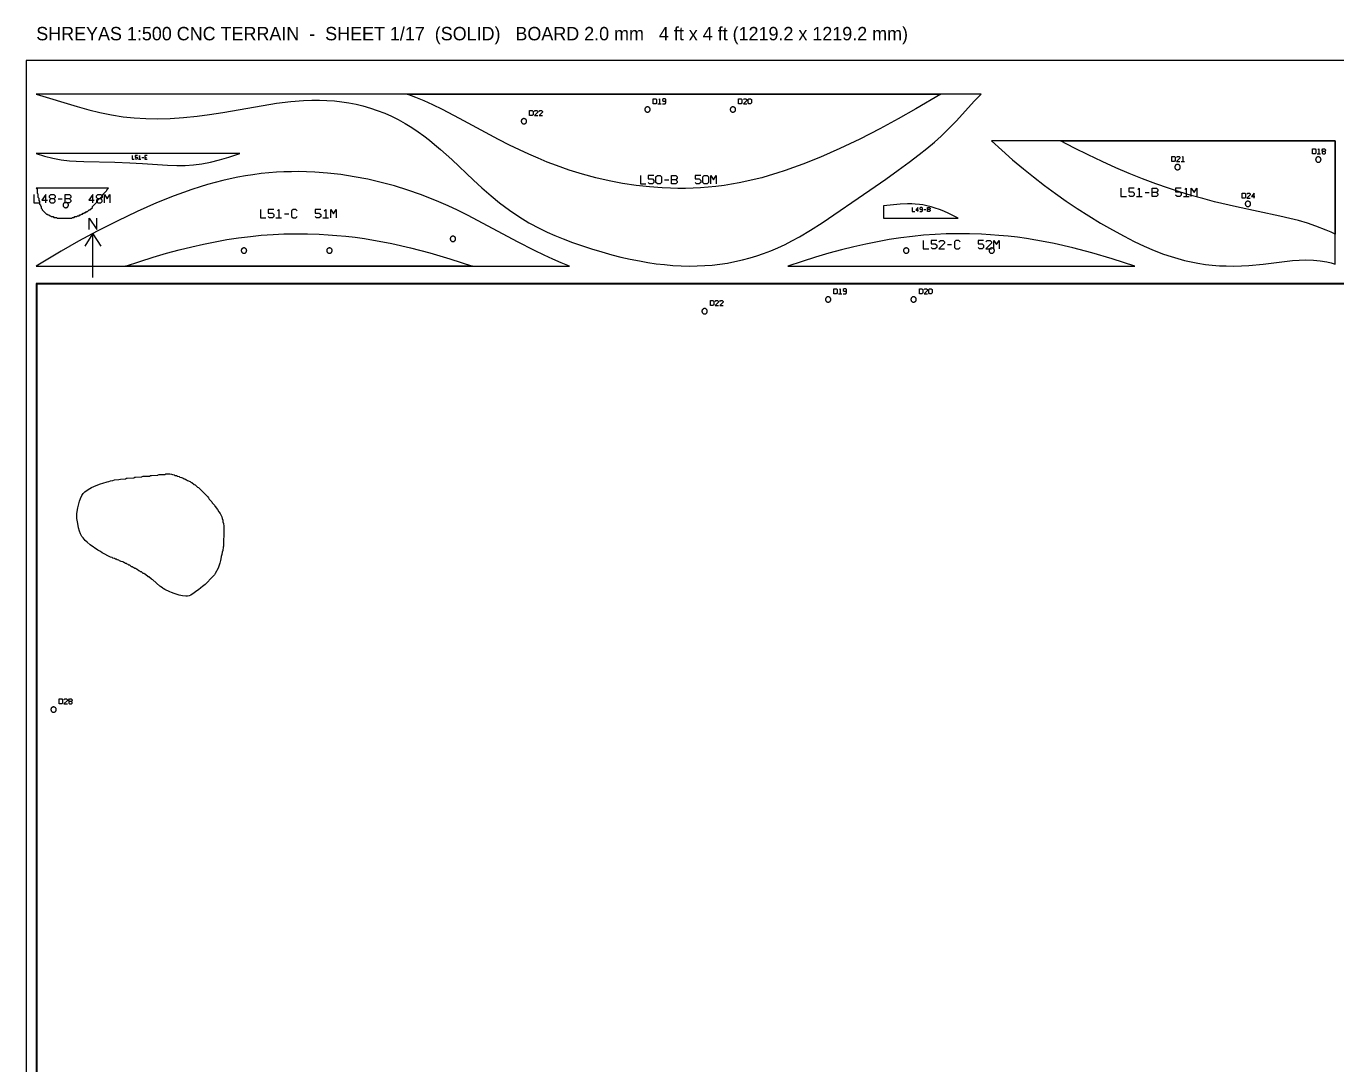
# Model space of a CAD drawing. Header units: millimetres. Extents: x 0 to 1219, y 0 to 1240.
# Drawn here: x 0 to 782, y 620 to 1240 of the extents above; entities that cross this region are included whole.
import ezdxf

# ---------------------------------------------------------------- set-up
doc = ezdxf.new("R2010")
doc.units = ezdxf.units.MM
for name, color, linetype in [('CUT_DOWEL_3.2', 2, 'Continuous'), ('CUT_OUTER', 1, 'Continuous'), ('ENGRAVE_NEXT', 3, 'Continuous'), ('ENGRAVE_NORTH', 2, 'Continuous'), ('ENGRAVE_TEXT', 2, 'Continuous'), ('NOTES', 7, 'Continuous'), ('SHEET_EDGE', 7, 'Continuous')]:
    doc.layers.add(name, color=color, linetype=linetype)

msp = doc.modelspace()

# ---------------------------------------------------------------- linework, layer by layer
at = {"layer": 'CUT_DOWEL_3.2'}
for points in [[(372.34, 1189.91), (372.33, 1190.12), (372.29, 1190.33), (372.22, 1190.52), (372.13, 1190.71), (372.01, 1190.89), (371.88, 1191.04), (371.72, 1191.18), (371.54, 1191.3), (371.36, 1191.39), (371.16, 1191.46), (370.95, 1191.5), (370.74, 1191.51), (370.54, 1191.5), (370.33, 1191.46), (370.13, 1191.39), (369.94, 1191.3), (369.77, 1191.18), (369.61, 1191.04), (369.48, 1190.89), (369.36, 1190.71), (369.27, 1190.52), (369.2, 1190.33), (369.16, 1190.12), (369.14, 1189.91), (369.16, 1189.7), (369.2, 1189.5), (369.27, 1189.3), (369.36, 1189.11), (369.48, 1188.94), (369.61, 1188.78), (369.77, 1188.64), (369.94, 1188.53), (370.13, 1188.43), (370.33, 1188.37), (370.54, 1188.33), (370.74, 1188.31), (370.95, 1188.33), (371.16, 1188.37), (371.36, 1188.43), (371.54, 1188.53), (371.72, 1188.64), (371.88, 1188.78), (372.01, 1188.94), (372.13, 1189.11), (372.22, 1189.3), (372.29, 1189.5), (372.33, 1189.7), (372.34, 1189.91)], [(423.34, 1189.91), (423.33, 1190.12), (423.29, 1190.33), (423.22, 1190.52), (423.13, 1190.71), (423.01, 1190.89), (422.88, 1191.04), (422.72, 1191.18), (422.54, 1191.3), (422.36, 1191.39), (422.16, 1191.46), (421.95, 1191.5), (421.74, 1191.51), (421.54, 1191.5), (421.33, 1191.46), (421.13, 1191.39), (420.94, 1191.3), (420.77, 1191.18), (420.61, 1191.04), (420.48, 1190.89), (420.36, 1190.71), (420.27, 1190.52), (420.2, 1190.33), (420.16, 1190.12), (420.14, 1189.91), (420.16, 1189.7), (420.2, 1189.5), (420.27, 1189.3), (420.36, 1189.11), (420.48, 1188.94), (420.61, 1188.78), (420.77, 1188.64), (420.94, 1188.53), (421.13, 1188.43), (421.33, 1188.37), (421.54, 1188.33), (421.74, 1188.31), (421.95, 1188.33), (422.16, 1188.37), (422.36, 1188.43), (422.54, 1188.53), (422.72, 1188.64), (422.88, 1188.78), (423.01, 1188.94), (423.13, 1189.11), (423.22, 1189.3), (423.29, 1189.5), (423.33, 1189.7), (423.34, 1189.91)], [(298.63, 1182.9), (298.62, 1183.11), (298.58, 1183.31), (298.51, 1183.51), (298.42, 1183.7), (298.3, 1183.87), (298.16, 1184.03), (298, 1184.17), (297.83, 1184.28), (297.64, 1184.38), (297.44, 1184.44), (297.24, 1184.48), (297.03, 1184.5), (296.82, 1184.48), (296.62, 1184.44), (296.42, 1184.38), (296.23, 1184.28), (296.06, 1184.17), (295.9, 1184.03), (295.76, 1183.87), (295.64, 1183.7), (295.55, 1183.51), (295.48, 1183.31), (295.44, 1183.11), (295.43, 1182.9), (295.44, 1182.69), (295.48, 1182.48), (295.55, 1182.29), (295.64, 1182.1), (295.76, 1181.92), (295.9, 1181.77), (296.06, 1181.63), (296.23, 1181.51), (296.42, 1181.42), (296.62, 1181.35), (296.82, 1181.31), (297.03, 1181.3), (297.24, 1181.31), (297.44, 1181.35), (297.64, 1181.42), (297.83, 1181.51), (298, 1181.63), (298.16, 1181.77), (298.3, 1181.92), (298.42, 1182.1), (298.51, 1182.29), (298.58, 1182.48), (298.62, 1182.69), (298.63, 1182.9)], [(771.06, 1161.64), (770.85, 1161.63), (770.65, 1161.59), (770.45, 1161.52), (770.26, 1161.43), (770.09, 1161.31), (769.93, 1161.18), (769.79, 1161.02), (769.68, 1160.84), (769.58, 1160.66), (769.52, 1160.46), (769.48, 1160.25), (769.46, 1160.04), (769.48, 1159.84), (769.52, 1159.63), (769.58, 1159.43), (769.68, 1159.24), (769.79, 1159.07), (769.93, 1158.91), (770.09, 1158.77), (770.26, 1158.66), (770.45, 1158.57), (770.65, 1158.5), (770.85, 1158.46), (771.06, 1158.44), (771.27, 1158.46), (771.48, 1158.5), (771.68, 1158.57), (771.86, 1158.66), (772.04, 1158.77), (772.19, 1158.91), (772.33, 1159.07), (772.45, 1159.24), (772.54, 1159.43), (772.61, 1159.63), (772.65, 1159.84), (772.66, 1160.04), (772.65, 1160.25), (772.61, 1160.46), (772.54, 1160.66), (772.45, 1160.84), (772.33, 1161.02), (772.19, 1161.18), (772.04, 1161.31), (771.86, 1161.43), (771.68, 1161.52), (771.48, 1161.59), (771.27, 1161.63), (771.06, 1161.64)], [(687.06, 1157.14), (686.85, 1157.12), (686.65, 1157.08), (686.45, 1157.02), (686.26, 1156.92), (686.09, 1156.81), (685.93, 1156.67), (685.79, 1156.51), (685.68, 1156.34), (685.58, 1156.15), (685.52, 1155.95), (685.48, 1155.75), (685.46, 1155.54), (685.48, 1155.33), (685.52, 1155.12), (685.58, 1154.93), (685.68, 1154.74), (685.79, 1154.56), (685.93, 1154.41), (686.09, 1154.27), (686.26, 1154.15), (686.45, 1154.06), (686.65, 1153.99), (686.85, 1153.95), (687.06, 1153.94), (687.27, 1153.95), (687.48, 1153.99), (687.68, 1154.06), (687.86, 1154.15), (688.04, 1154.27), (688.19, 1154.41), (688.33, 1154.56), (688.45, 1154.74), (688.54, 1154.93), (688.61, 1155.12), (688.65, 1155.33), (688.66, 1155.54), (688.65, 1155.75), (688.61, 1155.95), (688.54, 1156.15), (688.45, 1156.34), (688.33, 1156.51), (688.19, 1156.67), (688.04, 1156.81), (687.86, 1156.92), (687.68, 1157.02), (687.48, 1157.08), (687.27, 1157.12), (687.06, 1157.14)], [(23.57, 1131.32), (23.78, 1131.33), (23.99, 1131.37), (24.18, 1131.44), (24.37, 1131.53), (24.55, 1131.65), (24.7, 1131.79), (24.84, 1131.94), (24.96, 1132.12), (25.05, 1132.3), (25.12, 1132.5), (25.16, 1132.71), (25.17, 1132.92), (25.16, 1133.13), (25.12, 1133.33), (25.05, 1133.53), (24.96, 1133.72), (24.84, 1133.89), (24.7, 1134.05), (24.55, 1134.19), (24.37, 1134.3), (24.18, 1134.4), (23.99, 1134.46), (23.78, 1134.5), (23.57, 1134.52), (23.36, 1134.5), (23.16, 1134.46), (22.96, 1134.4), (22.77, 1134.3), (22.6, 1134.19), (22.44, 1134.05), (22.3, 1133.89), (22.19, 1133.72), (22.09, 1133.53), (22.03, 1133.33), (21.99, 1133.13), (21.97, 1132.92), (21.99, 1132.71), (22.03, 1132.5), (22.09, 1132.3), (22.19, 1132.12), (22.3, 1131.94), (22.44, 1131.79), (22.6, 1131.65), (22.77, 1131.53), (22.96, 1131.44), (23.16, 1131.37), (23.36, 1131.33), (23.57, 1131.32)], [(729.06, 1135.2), (728.85, 1135.19), (728.65, 1135.15), (728.45, 1135.08), (728.26, 1134.99), (728.09, 1134.87), (727.93, 1134.73), (727.79, 1134.57), (727.68, 1134.4), (727.58, 1134.21), (727.52, 1134.01), (727.48, 1133.81), (727.46, 1133.6), (727.48, 1133.39), (727.52, 1133.19), (727.58, 1132.99), (727.68, 1132.8), (727.79, 1132.63), (727.93, 1132.47), (728.09, 1132.33), (728.26, 1132.21), (728.45, 1132.12), (728.65, 1132.06), (728.85, 1132.01), (729.06, 1132), (729.27, 1132.01), (729.48, 1132.06), (729.68, 1132.12), (729.86, 1132.21), (730.04, 1132.33), (730.19, 1132.47), (730.33, 1132.63), (730.45, 1132.8), (730.54, 1132.99), (730.61, 1133.19), (730.65, 1133.39), (730.66, 1133.6), (730.65, 1133.81), (730.61, 1134.01), (730.54, 1134.21), (730.45, 1134.4), (730.33, 1134.57), (730.19, 1134.73), (730.04, 1134.87), (729.86, 1134.99), (729.68, 1135.08), (729.48, 1135.15), (729.27, 1135.19), (729.06, 1135.2)], [(253.07, 1112.72), (253.09, 1112.51), (253.13, 1112.3), (253.2, 1112.1), (253.29, 1111.92), (253.4, 1111.74), (253.54, 1111.59), (253.7, 1111.45), (253.87, 1111.33), (254.06, 1111.24), (254.26, 1111.17), (254.46, 1111.13), (254.67, 1111.12), (254.88, 1111.13), (255.09, 1111.17), (255.29, 1111.24), (255.47, 1111.33), (255.65, 1111.45), (255.8, 1111.59), (255.94, 1111.74), (256.06, 1111.92), (256.15, 1112.1), (256.22, 1112.3), (256.26, 1112.51), (256.27, 1112.72), (256.26, 1112.93), (256.22, 1113.13), (256.15, 1113.33), (256.06, 1113.52), (255.94, 1113.69), (255.8, 1113.85), (255.65, 1113.99), (255.47, 1114.1), (255.29, 1114.19), (255.09, 1114.26), (254.88, 1114.3), (254.67, 1114.32), (254.46, 1114.3), (254.26, 1114.26), (254.06, 1114.19), (253.87, 1114.1), (253.7, 1113.99), (253.54, 1113.85), (253.4, 1113.69), (253.29, 1113.52), (253.2, 1113.33), (253.13, 1113.13), (253.09, 1112.93), (253.07, 1112.72)], [(128.36, 1105.7), (128.37, 1105.49), (128.41, 1105.29), (128.48, 1105.09), (128.57, 1104.9), (128.69, 1104.73), (128.83, 1104.57), (128.98, 1104.43), (129.16, 1104.32), (129.35, 1104.22), (129.54, 1104.16), (129.75, 1104.12), (129.96, 1104.1), (130.17, 1104.12), (130.37, 1104.16), (130.57, 1104.22), (130.76, 1104.32), (130.93, 1104.43), (131.09, 1104.57), (131.23, 1104.73), (131.34, 1104.9), (131.44, 1105.09), (131.5, 1105.29), (131.55, 1105.49), (131.56, 1105.7), (131.55, 1105.91), (131.5, 1106.12), (131.44, 1106.32), (131.34, 1106.5), (131.23, 1106.68), (131.09, 1106.83), (130.93, 1106.97), (130.76, 1107.09), (130.57, 1107.18), (130.37, 1107.25), (130.17, 1107.29), (129.96, 1107.3), (129.75, 1107.29), (129.54, 1107.25), (129.35, 1107.18), (129.16, 1107.09), (128.98, 1106.97), (128.83, 1106.83), (128.69, 1106.68), (128.57, 1106.5), (128.48, 1106.32), (128.41, 1106.12), (128.37, 1105.91), (128.36, 1105.7)], [(179.36, 1105.7), (179.37, 1105.49), (179.41, 1105.29), (179.48, 1105.09), (179.57, 1104.9), (179.69, 1104.73), (179.83, 1104.57), (179.98, 1104.43), (180.16, 1104.32), (180.35, 1104.22), (180.54, 1104.16), (180.75, 1104.12), (180.96, 1104.1), (181.17, 1104.12), (181.37, 1104.16), (181.57, 1104.22), (181.76, 1104.32), (181.93, 1104.43), (182.09, 1104.57), (182.23, 1104.73), (182.34, 1104.9), (182.44, 1105.09), (182.5, 1105.29), (182.55, 1105.49), (182.56, 1105.7), (182.55, 1105.91), (182.5, 1106.12), (182.44, 1106.32), (182.34, 1106.5), (182.23, 1106.68), (182.09, 1106.83), (181.93, 1106.97), (181.76, 1107.09), (181.57, 1107.18), (181.37, 1107.25), (181.17, 1107.29), (180.96, 1107.3), (180.75, 1107.29), (180.54, 1107.25), (180.35, 1107.18), (180.16, 1107.09), (179.98, 1106.97), (179.83, 1106.83), (179.69, 1106.68), (179.57, 1106.5), (179.48, 1106.32), (179.41, 1106.12), (179.37, 1105.91), (179.36, 1105.7)], [(523.55, 1105.7), (523.56, 1105.49), (523.6, 1105.29), (523.67, 1105.09), (523.76, 1104.9), (523.88, 1104.73), (524.02, 1104.57), (524.17, 1104.43), (524.35, 1104.32), (524.53, 1104.22), (524.73, 1104.16), (524.94, 1104.12), (525.15, 1104.1), (525.36, 1104.12), (525.56, 1104.16), (525.76, 1104.22), (525.95, 1104.32), (526.12, 1104.43), (526.28, 1104.57), (526.42, 1104.73), (526.53, 1104.9), (526.63, 1105.09), (526.69, 1105.29), (526.73, 1105.49), (526.75, 1105.7), (526.73, 1105.91), (526.69, 1106.12), (526.63, 1106.32), (526.53, 1106.5), (526.42, 1106.68), (526.28, 1106.83), (526.12, 1106.97), (525.95, 1107.09), (525.76, 1107.18), (525.56, 1107.25), (525.36, 1107.29), (525.15, 1107.3), (524.94, 1107.29), (524.73, 1107.25), (524.53, 1107.18), (524.35, 1107.09), (524.17, 1106.97), (524.02, 1106.83), (523.88, 1106.68), (523.76, 1106.5), (523.67, 1106.32), (523.6, 1106.12), (523.56, 1105.91), (523.55, 1105.7)], [(574.55, 1105.7), (574.56, 1105.49), (574.6, 1105.29), (574.67, 1105.09), (574.76, 1104.9), (574.88, 1104.73), (575.02, 1104.57), (575.17, 1104.43), (575.35, 1104.32), (575.53, 1104.22), (575.73, 1104.16), (575.94, 1104.12), (576.15, 1104.1), (576.36, 1104.12), (576.56, 1104.16), (576.76, 1104.22), (576.95, 1104.32), (577.12, 1104.43), (577.28, 1104.57), (577.42, 1104.73), (577.53, 1104.9), (577.63, 1105.09), (577.69, 1105.29), (577.73, 1105.49), (577.75, 1105.7), (577.73, 1105.91), (577.69, 1106.12), (577.63, 1106.32), (577.53, 1106.5), (577.42, 1106.68), (577.28, 1106.83), (577.12, 1106.97), (576.95, 1107.09), (576.76, 1107.18), (576.56, 1107.25), (576.36, 1107.29), (576.15, 1107.3), (575.94, 1107.29), (575.73, 1107.25), (575.53, 1107.18), (575.35, 1107.09), (575.17, 1106.97), (575.02, 1106.83), (574.88, 1106.68), (574.76, 1106.5), (574.67, 1106.32), (574.6, 1106.12), (574.56, 1105.91), (574.55, 1105.7)], [(480.17, 1076.55), (480.15, 1076.76), (480.11, 1076.96), (480.05, 1077.16), (479.95, 1077.35), (479.84, 1077.52), (479.7, 1077.68), (479.54, 1077.82), (479.37, 1077.93), (479.18, 1078.03), (478.98, 1078.09), (478.78, 1078.13), (478.57, 1078.15), (478.36, 1078.13), (478.15, 1078.09), (477.96, 1078.03), (477.77, 1077.93), (477.59, 1077.82), (477.44, 1077.68), (477.3, 1077.52), (477.18, 1077.35), (477.09, 1077.16), (477.02, 1076.96), (476.98, 1076.76), (476.97, 1076.55), (476.98, 1076.34), (477.02, 1076.13), (477.09, 1075.93), (477.18, 1075.75), (477.3, 1075.57), (477.44, 1075.42), (477.59, 1075.28), (477.77, 1075.16), (477.96, 1075.07), (478.15, 1075), (478.36, 1074.96), (478.57, 1074.95), (478.78, 1074.96), (478.98, 1075), (479.18, 1075.07), (479.37, 1075.16), (479.54, 1075.28), (479.7, 1075.42), (479.84, 1075.57), (479.95, 1075.75), (480.05, 1075.93), (480.11, 1076.13), (480.15, 1076.34), (480.17, 1076.55)], [(531.17, 1076.55), (531.15, 1076.76), (531.11, 1076.96), (531.05, 1077.16), (530.95, 1077.35), (530.84, 1077.52), (530.7, 1077.68), (530.54, 1077.82), (530.37, 1077.93), (530.18, 1078.03), (529.98, 1078.09), (529.78, 1078.13), (529.57, 1078.15), (529.36, 1078.13), (529.15, 1078.09), (528.96, 1078.03), (528.77, 1077.93), (528.59, 1077.82), (528.44, 1077.68), (528.3, 1077.52), (528.18, 1077.35), (528.09, 1077.16), (528.02, 1076.96), (527.98, 1076.76), (527.97, 1076.55), (527.98, 1076.34), (528.02, 1076.13), (528.09, 1075.93), (528.18, 1075.75), (528.3, 1075.57), (528.44, 1075.42), (528.59, 1075.28), (528.77, 1075.16), (528.96, 1075.07), (529.15, 1075), (529.36, 1074.96), (529.57, 1074.95), (529.78, 1074.96), (529.98, 1075), (530.18, 1075.07), (530.37, 1075.16), (530.54, 1075.28), (530.7, 1075.42), (530.84, 1075.57), (530.95, 1075.75), (531.05, 1075.93), (531.11, 1076.13), (531.15, 1076.34), (531.17, 1076.55)], [(406.45, 1069.53), (406.44, 1069.74), (406.4, 1069.95), (406.33, 1070.15), (406.24, 1070.33), (406.12, 1070.51), (405.98, 1070.66), (405.83, 1070.8), (405.65, 1070.92), (405.47, 1071.01), (405.27, 1071.08), (405.06, 1071.12), (404.85, 1071.13), (404.64, 1071.12), (404.44, 1071.08), (404.24, 1071.01), (404.05, 1070.92), (403.88, 1070.8), (403.72, 1070.66), (403.58, 1070.51), (403.47, 1070.33), (403.38, 1070.15), (403.31, 1069.95), (403.27, 1069.74), (403.25, 1069.53), (403.27, 1069.32), (403.31, 1069.12), (403.38, 1068.92), (403.47, 1068.73), (403.58, 1068.56), (403.72, 1068.4), (403.88, 1068.26), (404.05, 1068.15), (404.24, 1068.06), (404.44, 1067.99), (404.64, 1067.95), (404.85, 1067.93), (405.06, 1067.95), (405.27, 1067.99), (405.47, 1068.06), (405.65, 1068.15), (405.83, 1068.26), (405.98, 1068.4), (406.12, 1068.56), (406.24, 1068.73), (406.33, 1068.92), (406.4, 1069.12), (406.44, 1069.32), (406.45, 1069.53)], [(17.95, 831.78), (17.94, 831.99), (17.9, 832.2), (17.83, 832.4), (17.74, 832.58), (17.62, 832.76), (17.48, 832.91), (17.32, 833.05), (17.15, 833.17), (16.96, 833.26), (16.76, 833.33), (16.56, 833.37), (16.35, 833.38), (16.14, 833.37), (15.94, 833.33), (15.74, 833.26), (15.55, 833.17), (15.38, 833.05), (15.22, 832.91), (15.08, 832.76), (14.96, 832.58), (14.87, 832.4), (14.8, 832.2), (14.76, 831.99), (14.75, 831.78), (14.76, 831.57), (14.8, 831.37), (14.87, 831.17), (14.96, 830.98), (15.08, 830.81), (15.22, 830.65), (15.38, 830.51), (15.55, 830.4), (15.74, 830.3), (15.94, 830.24), (16.14, 830.2), (16.35, 830.18), (16.56, 830.2), (16.76, 830.24), (16.96, 830.3), (17.15, 830.4), (17.32, 830.51), (17.48, 830.65), (17.62, 830.81), (17.74, 830.98), (17.83, 831.17), (17.9, 831.37), (17.94, 831.57), (17.95, 831.78)]]:
    msp.add_lwpolyline(points, close=True, dxfattribs=at)
at = {"layer": 'CUT_OUTER'}
for points in [[(390.93, 1096.61), (395.93, 1096.5), (400.43, 1096.56), (404.93, 1096.76), (409.43, 1097.11), (413.93, 1097.63), (418.43, 1098.3), (422.93, 1099.14), (427.43, 1100.15), (431.93, 1101.34), (435.93, 1102.55), (439.93, 1103.91), (444.43, 1105.62), (448.43, 1107.32), (452.93, 1109.42), (456.93, 1111.45), (461.43, 1113.93), (467.93, 1117.82), (474.93, 1122.34), (503.43, 1141.77), (512.93, 1148.33), (520.43, 1153.64), (526.93, 1158.39), (532.93, 1162.97), (537.43, 1166.58), (541.93, 1170.39), (545.93, 1173.98), (549.43, 1177.31), (554.93, 1182.94), (565.92, 1195.12), (567.82, 1197.12), (569.87, 1199.12), (6, 1199.12), (30.43, 1191.63), (37.43, 1189.7), (43.93, 1188.12), (50.93, 1186.71), (57.93, 1185.63), (64.43, 1184.93), (71.43, 1184.51), (78.43, 1184.39), (85.93, 1184.59), (93.93, 1185.11), (101.93, 1185.9), (109.43, 1186.86), (117.43, 1188.08), (141.43, 1192.31), (149.43, 1193.62), (157.93, 1194.71), (165.43, 1195.33), (170.43, 1195.53), (174.93, 1195.54), (179.43, 1195.38), (183.93, 1195.05), (188.43, 1194.53), (192.43, 1193.9), (196.93, 1193.01), (200.93, 1192.04), (205.43, 1190.74), (209.43, 1189.39), (213.93, 1187.64), (217.93, 1185.88), (221.93, 1183.9), (226.07, 1181.62), (230.17, 1179.12), (233.9, 1176.62), (237.37, 1174.12), (240.62, 1171.62), (243.7, 1169.12), (247.23, 1166.12), (253.89, 1160.12), (266.93, 1147.84), (271.93, 1143.23), (277.43, 1138.4), (282.43, 1134.29), (288.43, 1129.76), (293.93, 1126.01), (299.93, 1122.36), (306.43, 1118.87), (310.93, 1116.69), (315.43, 1114.7), (320.43, 1112.65), (325.93, 1110.58), (331.43, 1108.66), (337.43, 1106.73), (343.43, 1104.93), (349.43, 1103.28), (354.93, 1101.89), (360.43, 1100.64), (365.93, 1099.53), (370.93, 1098.65), (375.93, 1097.91), (380.93, 1097.32), (385.93, 1096.88), (390.93, 1096.61)], [(781.16, 1097.72), (781.16, 1171.22), (576, 1171.22), (582.16, 1165.64), (588.66, 1159.96), (595.16, 1154.51), (601.16, 1149.67), (607.66, 1144.66), (614.16, 1139.86), (620.66, 1135.28), (627.16, 1130.9), (634.16, 1126.4), (641.16, 1122.12), (648.16, 1118.06), (655.16, 1114.23), (661.16, 1111.17), (667.16, 1108.33), (673.16, 1105.75), (678.66, 1103.65), (683.16, 1102.12), (687.16, 1100.91), (691.16, 1099.85), (695.16, 1098.94), (699.16, 1098.18), (703.66, 1097.5), (707.66, 1097.05), (712.16, 1096.7), (716.16, 1096.54), (720.66, 1096.5), (725.16, 1096.61), (729.66, 1096.86), (738.16, 1097.63), (755.66, 1099.71), (759.66, 1100.04), (763.66, 1100.19), (768.16, 1100.08), (772.16, 1099.68), (776.16, 1098.96), (778.66, 1098.35), (781.16, 1097.62), (781.16, 1097.72)], [(84.39, 1156.69), (89.89, 1156.5), (94.89, 1156.57), (99.89, 1156.92), (104.89, 1157.58), (109.89, 1158.53), (115.39, 1159.88), (120.89, 1161.49), (127.56, 1163.72), (6, 1163.72), (10.89, 1162.09), (15.89, 1160.8), (20.89, 1159.88), (25.89, 1159.28), (29.89, 1158.99), (34.39, 1158.8), (52.89, 1158.47), (61.89, 1158.17), (69.39, 1157.76), (84.39, 1156.69)], [(172.28, 1152.51), (167.28, 1152.73), (162.78, 1152.82), (158.28, 1152.8), (153.78, 1152.67), (149.28, 1152.43), (144.78, 1152.09), (140.28, 1151.63), (135.28, 1150.99), (130.78, 1150.29), (126.28, 1149.48), (121.78, 1148.56), (117.28, 1147.53), (112.78, 1146.39), (108.28, 1145.13), (103.78, 1143.78), (98.78, 1142.15), (93.78, 1140.41), (88.28, 1138.36), (77.78, 1134.12), (66.28, 1129.05), (54.28, 1123.34), (42.28, 1117.24), (31.28, 1111.31), (20.78, 1105.32), (6, 1096.5), (324.28, 1096.5), (319.28, 1098.47), (314.28, 1100.59), (308.99, 1103), (303.28, 1105.77), (293.14, 1111), (269.78, 1123.56), (263.28, 1126.9), (257.28, 1129.85), (251.78, 1132.42), (246.28, 1134.84), (240.78, 1137.1), (235.28, 1139.21), (227.78, 1141.83), (219.78, 1144.3), (211.78, 1146.45), (203.78, 1148.29), (195.78, 1149.82), (187.78, 1151.04), (179.78, 1151.95), (172.28, 1152.51)], [(6, 1143.02), (6.46, 1142.52), (6.51, 1140.02), (6.98, 1139.52), (7.02, 1137.52), (7.49, 1137.02), (7.52, 1135.52), (8, 1135.02), (8.02, 1133.52), (8.51, 1133.02), (8.54, 1132.48), (9.01, 1132.02), (9.02, 1131.02), (9.51, 1130.52), (9.54, 1130), (12.04, 1127.5), (12.54, 1127.49), (13.04, 1127), (13.54, 1126.99), (14.01, 1126.52), (14.54, 1126.49), (15.04, 1126), (16.04, 1125.99), (16.54, 1125.5), (18.04, 1125.49), (18.54, 1125), (22.54, 1125), (27.04, 1125), (27.54, 1125.49), (28.54, 1125.5), (29.04, 1125.99), (30.04, 1126), (30.54, 1126.49), (31.54, 1126.5), (32.04, 1126.99), (32.54, 1127), (33.04, 1127.49), (33.54, 1127.5), (34.04, 1127.99), (34.54, 1128), (35.04, 1128.49), (35.54, 1128.5), (36.04, 1128.99), (36.54, 1129), (37.54, 1129.99), (38.04, 1130), (39.56, 1131.52), (39.57, 1132.02), (42.54, 1134.99), (42.58, 1135.52), (45.54, 1138.49), (45.58, 1139.02), (48.04, 1141.49), (48.08, 1142.02), (49.07, 1143.02), (6, 1143.02)], [(556.1, 1125), (550.5, 1127.83), (547.5, 1129.17), (545, 1130.17), (542.5, 1131.06), (540, 1131.83), (537.5, 1132.46), (535, 1132.95), (533, 1133.25), (530.5, 1133.48), (528.5, 1133.58), (526, 1133.58), (521.5, 1133.33), (511.5, 1132.35), (511.5, 1125), (556.1, 1125)], [(569.97, 1115.52), (562.97, 1115.76), (555.97, 1115.8), (548.97, 1115.66), (542.47, 1115.35), (535.47, 1114.84), (528.97, 1114.19), (521.97, 1113.31), (514.97, 1112.24), (507.97, 1111), (500.97, 1109.58), (493.97, 1108), (486.47, 1106.14), (478.97, 1104.11), (470.97, 1101.77), (462.97, 1099.29), (454.5, 1096.5), (661.53, 1096.5), (647.97, 1100.87), (635.97, 1104.42), (624.47, 1107.43), (613.47, 1109.92), (607.97, 1111.01), (602.47, 1111.99), (596.97, 1112.86), (591.47, 1113.63), (585.97, 1114.28), (580.47, 1114.81), (575.47, 1115.2), (569.97, 1115.52)], [(6, 6), (1206, 6), (1206, 1086), (6, 1086), (6, 6)]]:
    msp.add_lwpolyline(points, close=True, dxfattribs=at)
at = {"layer": 'ENGRAVE_NEXT'}
for points in [[(347.93, 1147.32), (339.93, 1149.16), (331.93, 1151.31), (323.93, 1153.79), (316.43, 1156.41), (310.93, 1158.51), (305.43, 1160.78), (299.93, 1163.2), (294.43, 1165.76), (288.43, 1168.71), (281.93, 1172.05), (258.56, 1184.62), (248.43, 1189.85), (242.71, 1192.62), (237.43, 1195.02), (232.43, 1197.15), (227.42, 1199.12), (545.7, 1199.12), (530.93, 1190.3), (520.43, 1184.31), (509.43, 1178.37), (497.43, 1172.27), (485.43, 1166.57), (473.93, 1161.49), (463.43, 1157.25), (457.93, 1155.21), (452.93, 1153.46), (447.93, 1151.84), (443.43, 1150.48), (438.93, 1149.23), (434.43, 1148.09), (429.93, 1147.05), (425.43, 1146.13), (420.93, 1145.32), (416.43, 1144.63), (411.43, 1143.99), (406.93, 1143.53), (402.43, 1143.18), (397.93, 1142.94), (393.43, 1142.82), (388.93, 1142.8), (384.43, 1142.88), (379.43, 1143.1), (371.93, 1143.67), (363.93, 1144.58), (355.93, 1145.8), (347.93, 1147.32)], [(778.66, 1116.65), (775.66, 1117.99), (769.66, 1120.33), (764.66, 1121.99), (759.16, 1123.6), (754.16, 1124.9), (748.16, 1126.31), (722.16, 1131.86), (709.16, 1134.9), (702.16, 1136.71), (695.16, 1138.68), (688.16, 1140.8), (681.66, 1142.93), (674.16, 1145.56), (666.16, 1148.57), (658.16, 1151.78), (650.16, 1155.2), (642.16, 1158.8), (633.66, 1162.83), (625.66, 1166.8), (617.13, 1171.22), (781.16, 1171.22), (781.16, 1171.22), (781.16, 1115.54), (781.16, 1115.43), (778.66, 1116.65)], [(190.78, 1114.28), (196.28, 1113.63), (201.78, 1112.86), (207.28, 1111.99), (212.78, 1111.01), (218.28, 1109.92), (229.28, 1107.43), (240.78, 1104.42), (252.78, 1100.87), (266.34, 1096.5), (59.31, 1096.5), (67.78, 1099.29), (75.78, 1101.77), (83.78, 1104.11), (91.28, 1106.14), (98.78, 1108), (105.78, 1109.58), (112.78, 1111), (119.78, 1112.24), (126.78, 1113.31), (133.78, 1114.19), (140.28, 1114.84), (147.28, 1115.35), (153.78, 1115.66), (160.78, 1115.8), (167.78, 1115.76), (174.78, 1115.52), (180.28, 1115.2), (185.28, 1114.81), (190.78, 1114.28)], [(6.25, 6.25), (1205.75, 6.25), (1205.75, 1085.75), (6.25, 1085.75), (6.25, 6.25)], [(93.25, 899.69), (91.25, 900.17), (88.25, 901.07), (86.75, 901.7), (85.75, 902), (82.75, 903.45), (81.75, 904.15), (81.25, 904.38), (80.25, 905.12), (79.75, 905.36), (75.54, 909.25), (75.25, 909.47), (74.75, 909.63), (73.25, 910.95), (72.75, 911.09), (71.25, 912.42), (70.75, 912.53), (70.25, 912.93), (69.75, 913.05), (68.75, 913.91), (68.25, 914.02), (67.75, 914.42), (67.25, 914.54), (66.25, 915.4), (65.75, 915.5), (65.25, 915.91), (64.75, 916.01), (64.25, 916.42), (63.75, 916.52), (63.25, 916.92), (62.75, 917.04), (61.75, 917.91), (61.25, 918.01), (60.75, 918.41), (60.25, 918.52), (59.75, 918.92), (59.25, 919.02), (58.75, 919.42), (58.25, 919.52), (57.75, 919.91), (56.75, 920.08), (56.25, 920.45), (55.75, 920.56), (55.25, 920.93), (54.25, 921.13), (53.75, 921.47), (53.25, 921.61), (52.75, 921.96), (51.75, 922.17), (51.25, 922.49), (50.25, 922.74), (45.25, 925.35), (44.25, 926.11), (42.75, 926.92), (38.25, 930.12), (36.28, 931.75), (35.26, 932.75), (33.92, 934.25), (33.25, 935.17), (32.42, 936.75), (31.85, 938.25), (31.23, 940.25), (30.72, 942.75), (30.29, 945.75), (30.2, 947.25), (30.25, 948.75), (30.8, 952.25), (31.85, 956.25), (32.4, 957.75), (33.25, 959.47), (34.07, 960.75), (34.97, 961.75), (36.3, 962.75), (37.96, 963.75), (38.9, 964.25), (41.75, 965.54), (44.25, 966.47), (45.75, 966.84), (48.25, 967.73), (49.25, 967.9), (50.25, 968.27), (51.75, 968.45), (52.75, 968.82), (55.25, 969.01), (56.25, 969.39), (59.25, 969.55), (59.75, 969.83), (60.25, 969.95), (64.25, 970.09), (64.75, 970.41), (65.25, 970.5), (68.75, 970.61), (69.06, 970.75), (69.25, 970.94), (69.75, 971.03), (73.75, 971.12), (74.04, 971.25), (74.25, 971.46), (74.75, 971.54), (78.25, 971.61), (78.55, 971.75), (78.75, 971.95), (79.25, 972.03), (82.75, 972.09), (83.25, 972.39), (83.75, 972.48), (85.75, 972.49), (86.75, 972.33), (87.25, 972.05), (88.25, 971.88), (88.75, 971.56), (89.75, 971.4), (90.25, 971.06), (91.25, 970.9), (91.75, 970.56), (92.75, 970.38), (93.25, 970.03), (93.75, 969.91), (94.25, 969.54), (94.75, 969.41), (95.25, 969.04), (95.75, 968.91), (96.25, 968.54), (96.75, 968.41), (97.25, 968.03), (97.75, 967.89), (98.25, 967.52), (98.75, 967.35), (100.25, 966.04), (100.75, 965.87), (102.25, 964.53), (102.75, 964.36), (108.39, 958.75), (108.83, 958.25), (109.01, 957.75), (109.25, 957.44), (110.81, 955.75), (111, 955.25), (112.3, 953.75), (112.49, 953.25), (112.75, 952.9), (114.21, 951.25), (114.95, 949.75), (115.68, 948.75), (116.65, 946.75), (116.92, 945.75), (117.3, 944.75), (117.43, 943.75), (117.77, 942.75), (117.88, 941.25), (117.91, 938.25), (117.82, 930.25), (117.65, 929.25), (117.44, 928.75), (117.27, 926.75), (116.92, 925.75), (116.76, 924.25), (116.41, 923.25), (116.22, 921.75), (115.86, 920.75), (115.54, 919.25), (114.47, 916.25), (112.75, 912.96), (112.31, 912.25), (111.44, 911.25), (106.75, 906.54), (105.25, 905.18), (104.25, 904.49), (102.75, 903.23), (101.75, 902.57), (100.25, 901.4), (98.25, 900.17), (97.25, 899.72), (96.25, 899.5), (95.25, 899.49), (93.25, 899.69)]]:
    msp.add_lwpolyline(points, close=True, dxfattribs=at)
at = {"layer": 'ENGRAVE_NORTH'}
for points in [[(37.58, 1118.26), (37.58, 1125.02), (42.09, 1118.26), (42.09, 1125.02)], [(35.15, 1108.38), (39.83, 1115.66), (44.51, 1108.38)], [(39.83, 1089.66), (39.83, 1115.66)]]:
    msp.add_lwpolyline(points, dxfattribs=at)
at = {"layer": 'ENGRAVE_TEXT'}
for points in [[(300.43, 1186.3), (300.43, 1189.3), (301.93, 1189.3), (302.43, 1188.8), (302.43, 1186.8), (301.93, 1186.3), (300.43, 1186.3)], [(303.23, 1188.8), (303.73, 1189.3), (304.73, 1189.3), (305.23, 1188.8), (305.23, 1188.3), (303.23, 1186.3), (305.23, 1186.3)], [(306.03, 1188.8), (306.53, 1189.3), (307.53, 1189.3), (308.03, 1188.8), (308.03, 1188.3), (306.03, 1186.3), (308.03, 1186.3)], [(374.14, 1193.31), (374.14, 1196.31), (375.64, 1196.31), (376.14, 1195.81), (376.14, 1193.81), (375.64, 1193.31), (374.14, 1193.31)], [(376.94, 1193.31), (378.94, 1193.31)], [(377.44, 1195.81), (377.94, 1196.31), (377.94, 1193.31)], [(379.74, 1193.31), (381.24, 1193.31), (381.74, 1193.81), (381.74, 1195.81), (381.24, 1196.31), (380.24, 1196.31), (379.74, 1195.81), (379.74, 1195.31), (380.24, 1194.81), (381.24, 1194.81), (381.74, 1195.31)], [(425.14, 1193.31), (425.14, 1196.31), (426.64, 1196.31), (427.14, 1195.81), (427.14, 1193.81), (426.64, 1193.31), (425.14, 1193.31)], [(427.94, 1195.81), (428.44, 1196.31), (429.44, 1196.31), (429.94, 1195.81), (429.94, 1195.31), (427.94, 1193.31), (429.94, 1193.31)], [(430.74, 1193.81), (430.74, 1195.81), (431.24, 1196.31), (432.24, 1196.31), (432.74, 1195.81), (432.74, 1193.81), (432.24, 1193.31), (431.24, 1193.31), (430.74, 1193.81)], [(767.66, 1163.44), (767.66, 1166.44), (769.16, 1166.44), (769.66, 1165.94), (769.66, 1163.94), (769.16, 1163.44), (767.66, 1163.44)], [(770.96, 1165.94), (771.46, 1166.44), (771.46, 1163.44)], [(773.76, 1164.94), (773.26, 1165.44), (773.26, 1165.94), (773.76, 1166.44), (774.76, 1166.44), (775.26, 1165.94), (775.26, 1165.44), (774.76, 1164.94), (773.76, 1164.94), (773.26, 1164.44), (773.26, 1163.94), (773.76, 1163.44), (774.76, 1163.44), (775.26, 1163.94), (775.26, 1164.44), (774.76, 1164.94)], [(63.14, 1162.4), (63.14, 1160.34), (64.51, 1160.34)], [(66.44, 1162.4), (65.06, 1162.4), (65.06, 1161.54), (66.09, 1161.54), (66.44, 1161.2), (66.44, 1160.68), (66.09, 1160.34), (65.4, 1160.34), (65.06, 1160.68)], [(66.99, 1160.34), (68.36, 1160.34)], [(67.33, 1162.06), (67.67, 1162.4), (67.67, 1160.34)], [(69.08, 1161.37), (70.11, 1161.37)], [(72.21, 1162.4), (70.83, 1162.4), (70.83, 1160.34), (72.21, 1160.34)], [(70.83, 1161.37), (71.87, 1161.37)], [(683.66, 1158.94), (683.66, 1161.94), (685.16, 1161.94), (685.66, 1161.44), (685.66, 1159.44), (685.16, 1158.94), (683.66, 1158.94)], [(686.46, 1161.44), (686.96, 1161.94), (687.96, 1161.94), (688.46, 1161.44), (688.46, 1160.94), (686.46, 1158.94), (688.46, 1158.94)], [(689.26, 1158.94), (691.26, 1158.94)], [(689.76, 1161.44), (690.26, 1161.94), (690.26, 1158.94)], [(770.46, 1163.44), (772.46, 1163.44)], [(366.49, 1150.54), (366.49, 1145.54), (369.82, 1145.54)], [(374.49, 1150.54), (371.15, 1150.54), (371.15, 1148.45), (373.65, 1148.45), (374.49, 1147.62), (374.49, 1146.37), (373.65, 1145.54), (371.99, 1145.54), (371.15, 1146.37)], [(375.82, 1146.37), (375.82, 1149.7), (376.65, 1150.54), (378.32, 1150.54), (379.15, 1149.7), (379.15, 1146.37), (378.32, 1145.54), (376.65, 1145.54), (375.82, 1146.37)], [(385.15, 1145.54), (385.15, 1150.54), (387.65, 1150.54), (388.49, 1149.7), (388.49, 1148.87), (387.65, 1148.04), (385.15, 1148.04)], [(402.49, 1150.54), (399.15, 1150.54), (399.15, 1148.45), (401.65, 1148.45), (402.49, 1147.62), (402.49, 1146.37), (401.65, 1145.54), (399.99, 1145.54), (399.15, 1146.37)], [(403.82, 1146.37), (403.82, 1149.7), (404.65, 1150.54), (406.32, 1150.54), (407.15, 1149.7), (407.15, 1146.37), (406.32, 1145.54), (404.65, 1145.54), (403.82, 1146.37)], [(408.49, 1145.54), (408.49, 1150.54), (410.15, 1148.04), (411.82, 1150.54), (411.82, 1145.54)], [(380.9, 1148.04), (383.4, 1148.04)], [(387.65, 1148.04), (388.49, 1147.2), (388.49, 1146.37), (387.65, 1145.54), (385.15, 1145.54)], [(653.25, 1142.96), (653.25, 1137.96), (656.58, 1137.96)], [(661.25, 1142.96), (657.91, 1142.96), (657.91, 1140.88), (660.41, 1140.88), (661.25, 1140.04), (661.25, 1138.79), (660.41, 1137.96), (658.75, 1137.96), (657.91, 1138.79)], [(663.41, 1142.13), (664.25, 1142.96), (664.25, 1137.96)], [(671.91, 1137.96), (671.91, 1142.96), (674.41, 1142.96), (675.25, 1142.13), (675.25, 1141.29), (674.41, 1140.46), (671.91, 1140.46)], [(689.25, 1142.96), (685.91, 1142.96), (685.91, 1140.88), (688.41, 1140.88), (689.25, 1140.04), (689.25, 1138.79), (688.41, 1137.96), (686.75, 1137.96), (685.91, 1138.79)], [(691.41, 1142.13), (692.25, 1142.96), (692.25, 1137.96)], [(695.25, 1137.96), (695.25, 1142.96), (696.91, 1140.46), (698.58, 1142.96), (698.58, 1137.96)], [(4.62, 1139.13), (4.62, 1134.13), (7.96, 1134.13)], [(11.79, 1134.13), (11.79, 1139.13), (9.29, 1135.8), (12.62, 1135.8)], [(14.79, 1136.63), (13.96, 1137.47), (13.96, 1138.3), (14.79, 1139.13), (16.46, 1139.13), (17.29, 1138.3), (17.29, 1137.47), (16.46, 1136.63), (14.79, 1136.63), (13.96, 1135.8), (13.96, 1134.97), (14.79, 1134.13), (16.46, 1134.13), (17.29, 1134.97), (17.29, 1135.8), (16.46, 1136.63)], [(19.04, 1136.63), (21.54, 1136.63)], [(23.29, 1134.13), (23.29, 1139.13), (25.79, 1139.13), (26.62, 1138.3), (26.62, 1137.47), (25.79, 1136.63), (23.29, 1136.63)], [(25.79, 1136.63), (26.62, 1135.8), (26.62, 1134.97), (25.79, 1134.13), (23.29, 1134.13)], [(39.79, 1134.13), (39.79, 1139.13), (37.29, 1135.8), (40.62, 1135.8)], [(42.79, 1136.63), (41.96, 1137.47), (41.96, 1138.3), (42.79, 1139.13), (44.46, 1139.13), (45.29, 1138.3), (45.29, 1137.47), (44.46, 1136.63), (42.79, 1136.63), (41.96, 1135.8), (41.96, 1134.97), (42.79, 1134.13), (44.46, 1134.13), (45.29, 1134.97), (45.29, 1135.8), (44.46, 1136.63)], [(46.62, 1134.13), (46.62, 1139.13), (48.29, 1136.63), (49.96, 1139.13), (49.96, 1134.13)], [(662.58, 1137.96), (665.91, 1137.96)], [(667.66, 1140.46), (670.16, 1140.46)], [(674.41, 1140.46), (675.25, 1139.63), (675.25, 1138.79), (674.41, 1137.96), (671.91, 1137.96)], [(690.58, 1137.96), (693.91, 1137.96)], [(725.66, 1137), (725.66, 1140), (727.16, 1140), (727.66, 1139.5), (727.66, 1137.5), (727.16, 1137), (725.66, 1137)], [(728.46, 1139.5), (728.96, 1140), (729.96, 1140), (730.46, 1139.5), (730.46, 1139), (728.46, 1137), (730.46, 1137)], [(732.76, 1137), (732.76, 1140), (731.26, 1138), (733.26, 1138)], [(139.73, 1130.23), (139.73, 1125.23), (143.06, 1125.23)], [(147.73, 1130.23), (144.39, 1130.23), (144.39, 1128.15), (146.89, 1128.15), (147.73, 1127.32), (147.73, 1126.07), (146.89, 1125.23), (145.23, 1125.23), (144.39, 1126.07)], [(149.89, 1129.4), (150.73, 1130.23), (150.73, 1125.23)], [(154.14, 1127.73), (156.64, 1127.73)], [(161.73, 1129.4), (160.89, 1130.23), (159.23, 1130.23), (158.39, 1129.4), (158.39, 1126.07), (159.23, 1125.23), (160.89, 1125.23), (161.73, 1126.07)], [(175.73, 1130.23), (172.39, 1130.23), (172.39, 1128.15), (174.89, 1128.15), (175.73, 1127.32), (175.73, 1126.07), (174.89, 1125.23), (173.23, 1125.23), (172.39, 1126.07)], [(177.89, 1129.4), (178.73, 1130.23), (178.73, 1125.23)], [(181.73, 1125.23), (181.73, 1130.23), (183.39, 1127.73), (185.06, 1130.23), (185.06, 1125.23)], [(528.61, 1131.5), (528.61, 1129.05), (530.24, 1129.05)], [(532.12, 1129.05), (532.12, 1131.5), (530.9, 1129.87), (532.53, 1129.87)], [(533.18, 1129.05), (534.41, 1129.05), (534.82, 1129.46), (534.82, 1131.09), (534.41, 1131.5), (533.59, 1131.5), (533.18, 1131.09), (533.18, 1130.68), (533.59, 1130.28), (534.41, 1130.28), (534.82, 1130.68)], [(535.67, 1130.28), (536.9, 1130.28)], [(537.76, 1129.05), (537.76, 1131.5), (538.98, 1131.5), (539.39, 1131.09), (539.39, 1130.68), (538.98, 1130.28), (537.76, 1130.28)], [(538.98, 1130.28), (539.39, 1129.87), (539.39, 1129.46), (538.98, 1129.05), (537.76, 1129.05)], [(149.06, 1125.23), (152.39, 1125.23)], [(177.06, 1125.23), (180.39, 1125.23)], [(535.33, 1111.78), (535.33, 1106.78), (538.67, 1106.78)], [(543.33, 1111.78), (540, 1111.78), (540, 1109.7), (542.5, 1109.7), (543.33, 1108.87), (543.33, 1107.62), (542.5, 1106.78), (540.83, 1106.78), (540, 1107.62)], [(544.67, 1110.95), (545.5, 1111.78), (547.17, 1111.78), (548, 1110.95), (548, 1110.12), (544.67, 1106.78), (548, 1106.78)], [(557.33, 1110.95), (556.5, 1111.78), (554.83, 1111.78), (554, 1110.95), (554, 1107.62), (554.83, 1106.78), (556.5, 1106.78), (557.33, 1107.62)], [(571.33, 1111.78), (568, 1111.78), (568, 1109.7), (570.5, 1109.7), (571.33, 1108.87), (571.33, 1107.62), (570.5, 1106.78), (568.83, 1106.78), (568, 1107.62)], [(572.67, 1110.95), (573.5, 1111.78), (575.17, 1111.78), (576, 1110.95), (576, 1110.12), (572.67, 1106.78), (576, 1106.78)], [(577.33, 1106.78), (577.33, 1111.78), (579, 1109.28), (580.67, 1111.78), (580.67, 1106.78)], [(549.75, 1109.28), (552.25, 1109.28)], [(481.97, 1079.95), (481.97, 1082.95), (483.47, 1082.95), (483.97, 1082.45), (483.97, 1080.45), (483.47, 1079.95), (481.97, 1079.95)], [(484.77, 1079.95), (486.77, 1079.95)], [(485.27, 1082.45), (485.77, 1082.95), (485.77, 1079.95)], [(487.57, 1079.95), (489.07, 1079.95), (489.57, 1080.45), (489.57, 1082.45), (489.07, 1082.95), (488.07, 1082.95), (487.57, 1082.45), (487.57, 1081.95), (488.07, 1081.45), (489.07, 1081.45), (489.57, 1081.95)], [(532.97, 1079.95), (532.97, 1082.95), (534.47, 1082.95), (534.97, 1082.45), (534.97, 1080.45), (534.47, 1079.95), (532.97, 1079.95)], [(535.77, 1082.45), (536.27, 1082.95), (537.27, 1082.95), (537.77, 1082.45), (537.77, 1081.95), (535.77, 1079.95), (537.77, 1079.95)], [(538.57, 1080.45), (538.57, 1082.45), (539.07, 1082.95), (540.07, 1082.95), (540.57, 1082.45), (540.57, 1080.45), (540.07, 1079.95), (539.07, 1079.95), (538.57, 1080.45)], [(408.25, 1072.93), (408.25, 1075.93), (409.75, 1075.93), (410.25, 1075.43), (410.25, 1073.43), (409.75, 1072.93), (408.25, 1072.93)], [(411.05, 1075.43), (411.55, 1075.93), (412.55, 1075.93), (413.05, 1075.43), (413.05, 1074.93), (411.05, 1072.93), (413.05, 1072.93)], [(413.85, 1075.43), (414.35, 1075.93), (415.35, 1075.93), (415.85, 1075.43), (415.85, 1074.93), (413.85, 1072.93), (415.85, 1072.93)], [(19.75, 835.18), (19.75, 838.18), (21.25, 838.18), (21.75, 837.68), (21.75, 835.68), (21.25, 835.18), (19.75, 835.18)], [(22.55, 837.68), (23.05, 838.18), (24.05, 838.18), (24.55, 837.68), (24.55, 837.18), (22.55, 835.18), (24.55, 835.18)], [(25.85, 836.68), (25.35, 837.18), (25.35, 837.68), (25.85, 838.18), (26.85, 838.18), (27.35, 837.68), (27.35, 837.18), (26.85, 836.68), (25.85, 836.68), (25.35, 836.18), (25.35, 835.68), (25.85, 835.18), (26.85, 835.18), (27.35, 835.68), (27.35, 836.18), (26.85, 836.68)]]:
    msp.add_lwpolyline(points, dxfattribs=at)
at = {"layer": 'SHEET_EDGE'}
msp.add_lwpolyline([(0, 0), (1219.2, 0), (1219.2, 1219.2), (0, 1219.2)], close=True, dxfattribs=at)

# ---------------------------------------------------------------- texts
at = {"layer": 'NOTES'}
msp.add_text('SHREYAS 1:500 CNC TERRAIN  -  SHEET 1/17  (SOLID)   BOARD 2.0 mm   4 ft x 4 ft (1219.2 x 1219.2 mm)', height=8, dxfattribs=at).set_placement((6, 1231.2))

doc.saveas('drawing.dxf')
